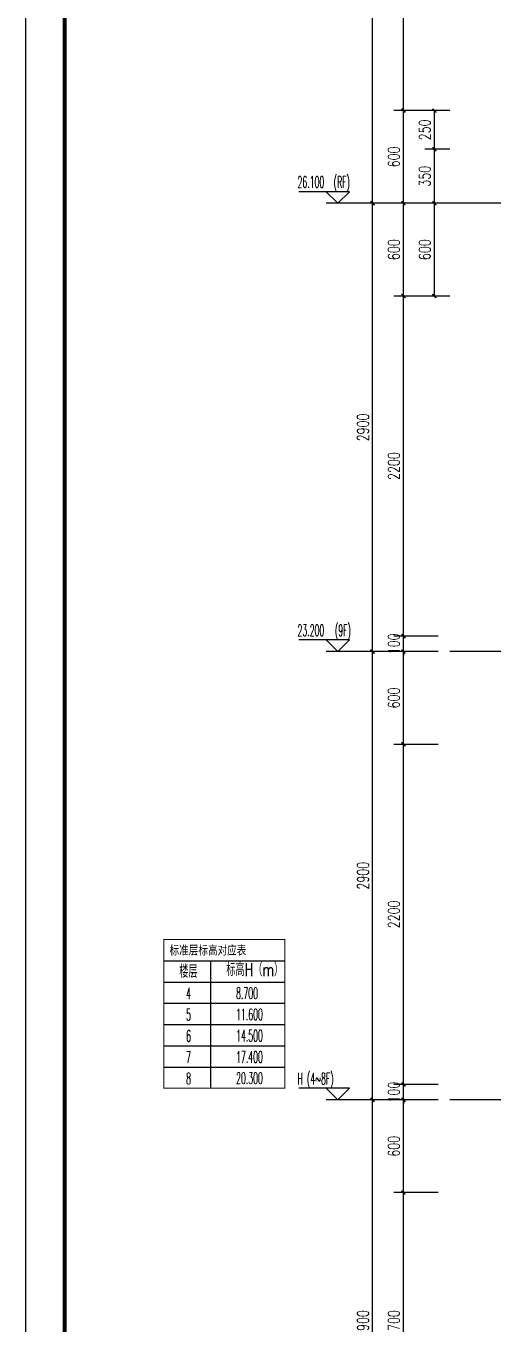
# Model space of a CAD drawing. Extents: x 393367 to 3005760, y 4998 to 826018.
# Drawn here: x 2850755 to 2853777, y 450893 to 459290 of the extents above; entities that cross this region are included whole.
import ezdxf

# ---------------------------------------------------------------- set-up
doc = ezdxf.new("R2010")
doc.units = 0
doc.header["$LTSCALE"] = 1000
doc.linetypes.add('DOTE', pattern=[2.42, 2, -0.2, 0.02, -0.2])
doc.layers.get('0').update_dxf_attribs({"linetype": 'CONTINUOUS'})
doc.layers.get('Defpoints').update_dxf_attribs({"linetype": 'CONTINUOUS'})
for name, color, linetype in [('C-Sheet-图框', 101, 'CONTINUOUS'), ('DIM_ELEV', 3, 'CONTINUOUS'), ('DOTE', 8, 'DOTE'), ('PUB_DIM', 3, 'CONTINUOUS'), ('PUB_TEXT', 7, 'CONTINUOUS'), ('图框', 7, 'CONTINUOUS')]:
    doc.layers.add(name, color=color, linetype=linetype)
doc.layers.add('yichutu', color=7, linetype='CONTINUOUS', true_color=0xffffff, plot=False)
doc.styles.add('_TCH_DIM', font='simplex.shx', dxfattribs={"width": 0.65, "bigfont": 'gbcbig.shx'})
doc.styles.add('_TCH_DIM_T3', font='SIMPLEX', dxfattribs={"width": 0.705882, "bigfont": 'GBCBIG'})
doc.styles.add('宋体', font='', dxfattribs={"height": 50})
doc.styles.get('宋体').set_extended_font_data('SimSun')
doc.dimstyles.new('_TCH_ARCH&&25', dxfattribs={"dimtxt": 74.375, "dimasz": 25, "dimexe": 62.5, "dimexo": 75, "dimgap": 25, "dimtad": 1, "dimdec": 0, "dimzin": 0, "dimdsep": 46, "dimtxsty": '_TCH_DIM_T3', "dimblk": 'ARCHTICK', "dimcen": 0.09, "dimclrt": 7, "dimazin": 2, "dimtfac": 1, "dimtdec": 0, "dimtix": 1, "dimtmove": 2, "dimatfit": 3, "dimfxl": 1, "dimtolj": 1, "dimtzin": 0, "dimarcsym": 0})

# ---------------------------------------------------------------- blocks, each defined once
blk = doc.blocks.new('GFDDDDRG')
at = {"layer": '图框'}
blk.add_lwpolyline([(923310, -107437), (923310, -159999), (893610, -159999), (893610, -107437)], close=True, dxfattribs=at)
blk.add_lwpolyline([(923310, -107437), (923310, -159999), (893610, -159999), (893610, -107437)], close=True, dxfattribs=at)
at = {"layer": '图框', "const_width": 50}
blk.add_lwpolyline([(894110, -159499), (922810, -159499), (922810, -108687), (894110, -108687)], close=True, dxfattribs=at)
blk = doc.blocks.new('A$C5C8026AD')
at = {"layer": 'C-Sheet-图框', "color": 0}
for p, q in [((-1349.8, 900), (-567.1, 900)), ((-1349.8, 900), (-567.1, 900)), ((-1049.5, 900), (-1049.5, 75)), ((-1349.8, 762.5), (-567.1, 762.5)), ((-1349.8, 625), (-567.1, 625)), ((-1349.8, 487.5), (-567.1, 487.5)), ((-1349.8, 350), (-567.1, 350)), ((-1349.8, 212.5), (-567.1, 212.5))]:
    blk.add_line(p, q, dxfattribs=at)
at = {"layer": 'C-Sheet-图框', "color": 0, "const_width": 6}
blk.add_lwpolyline([(-1349.8, 75), (-567.1, 75), (-567.1, 1037.5), (-1349.8, 1037.5)], close=True, dxfattribs=at)
at = {"layer": 'DIM_ELEV'}
for p, q in [((-150, 5875), (-478, 5875)), ((-225, 5800), (-300, 5875)), ((200, 5800), (-300, 5800)), ((-225, 5800), (-150, 5875)), ((-150, 2975), (-478, 2975)), ((-225, 2900), (-300, 2975)), ((-225, 2900), (-150, 2975)), ((200, 2900), (-300, 2900)), ((-150, 75), (-478, 75)), ((-225, 0), (-300, 75)), ((200, 0), (-300, 0)), ((-225, 0), (-150, 75))]:
    blk.add_line(p, q, dxfattribs=at)
at = {"layer": 'PUB_TEXT', "style": '_TCH_DIM'}
for s, height, width, p in [('26.100', 74.38, 0.494118, (-485.5, 5900)), ('(RF)', 74.38, 0.494118, (-251.8, 5900)), ('23.200', 74.38, 0.494118, (-485.5, 3000)), ('(9F)', 74.38, 0.494118, (-243.7, 3000)), ('楼层', 84.4, 0.7, (-1250.7, 789.5)), ('标高H（m）', 84.4, 0.7, (-946.2, 800.6)), ('4', 74.4, 0.494118, (-1206.4, 651.3)), ('8.700', 74.38, 0.494118, (-883, 653.2)), ('5', 74.4, 0.494118, (-1206.4, 513.8)), ('11.600', 74.38, 0.494118, (-883, 515.7)), ('6', 74.4, 0.494118, (-1206.4, 376.3)), ('14.500', 74.38, 0.494118, (-883, 378.2)), ('7', 74.4, 0.494118, (-1206.4, 238.8)), ('17.400', 74.38, 0.494118, (-883, 240.7)), ('8', 74.4, 0.494118, (-1206.4, 101.3)), ('20.300', 74.38, 0.494118, (-883, 103.2)), ('H', 74.4, 0.494118, (-485.5, 100)), ('(4~8F)', 74.38, 0.494118, (-424.8, 100))]:
    blk.add_text(s, height=height, dxfattribs=dict(at, width=width)).set_placement(p)
at = {"layer": 'PUB_TEXT', "color": 2, "style": '宋体', "width": 0.8}
blk.add_text('标准层标高对应表', height=56.96, dxfattribs=at).set_placement((-1313.8, 939.9))
blk = doc.blocks.new('_ArchTick')
at = {"color": 0, "linetype": 'ByBlock', "const_width": 0.4}
blk.add_lwpolyline([(-0.5, -0.5), (0.5, 0.5)], dxfattribs=at)
blk = doc.blocks.new('*D1293')
at = {"layer": 'Defpoints', "color": 0, "transparency": 16777216}
for p in [(2853397.4, 458742.7), (2853572, 458742.7), (2853572, 458492.7)]:
    blk.add_point(p, dxfattribs=at)
at = {"layer": 'PUB_DIM', "color": 0, "lineweight": -2, "transparency": 16777216}
for p, q in [((2853497, 458742.7), (2853334.9, 458742.7)), ((2853397.4, 458492.7), (2853397.4, 458742.7)), ((2853497, 458492.7), (2853334.9, 458492.7))]:
    blk.add_line(p, q, dxfattribs=at)
at = {"layer": 'PUB_DIM', "color": 0, "lineweight": -2, "transparency": 16777216, "xscale": 25, "yscale": 25, "zscale": 25}
for p, rotation in [((2853397.4, 458742.7), 90), ((2853397.4, 458492.7), 270)]:
    blk.add_blockref('_ArchTick', p, dxfattribs=dict(at, rotation=rotation))
at = {"layer": 'PUB_DIM', "color": 7, "transparency": 16777216, "insert": (2853335.2, 458617.7), "char_height": 74.38, "attachment_point": 5, "rotation": 90, "style": '_TCH_DIM_T3'}
blk.add_mtext('\\A1;250', dxfattribs=at)
blk = doc.blocks.new('*D1294')
at = {"layer": 'Defpoints', "color": 0, "transparency": 16777216}
for p in [(2853397.4, 458492.7), (2853572, 458492.7), (2853572, 458142.7)]:
    blk.add_point(p, dxfattribs=at)
at = {"layer": 'PUB_DIM', "color": 0, "lineweight": -2, "transparency": 16777216}
for p, q in [((2853497, 458492.7), (2853334.9, 458492.7)), ((2853397.4, 458142.7), (2853397.4, 458492.7)), ((2853497, 458142.7), (2853334.9, 458142.7))]:
    blk.add_line(p, q, dxfattribs=at)
at = {"layer": 'PUB_DIM', "color": 0, "lineweight": -2, "transparency": 16777216, "xscale": 25, "yscale": 25, "zscale": 25}
for p, rotation in [((2853397.4, 458492.7), 90), ((2853397.4, 458142.7), 270)]:
    blk.add_blockref('_ArchTick', p, dxfattribs=dict(at, rotation=rotation))
at = {"layer": 'PUB_DIM', "color": 7, "transparency": 16777216, "insert": (2853335.2, 458317.7), "char_height": 74.38, "attachment_point": 5, "rotation": 90, "style": '_TCH_DIM_T3'}
blk.add_mtext('\\A1;350', dxfattribs=at)
blk = doc.blocks.new('*D1295')
at = {"layer": 'Defpoints', "color": 0, "transparency": 16777216}
for p in [(2853397.4, 458142.7), (2853572, 458142.7), (2853572, 457542.7)]:
    blk.add_point(p, dxfattribs=at)
at = {"layer": 'PUB_DIM', "color": 0, "lineweight": -2, "transparency": 16777216}
for p, q in [((2853497, 458142.7), (2853334.9, 458142.7)), ((2853397.4, 457542.7), (2853397.4, 458142.7)), ((2853497, 457542.7), (2853334.9, 457542.7))]:
    blk.add_line(p, q, dxfattribs=at)
at = {"layer": 'PUB_DIM', "color": 0, "lineweight": -2, "transparency": 16777216, "xscale": 25, "yscale": 25, "zscale": 25}
for p, rotation in [((2853397.4, 458142.7), 90), ((2853397.4, 457542.7), 270)]:
    blk.add_blockref('_ArchTick', p, dxfattribs=dict(at, rotation=rotation))
at = {"layer": 'PUB_DIM', "color": 7, "transparency": 16777216, "insert": (2853335.2, 457842.7), "char_height": 74.38, "attachment_point": 5, "rotation": 90, "style": '_TCH_DIM_T3'}
blk.add_mtext('\\A1;600', dxfattribs=at)
blk = doc.blocks.new('*D1304')
at = {"layer": 'Defpoints', "color": 0, "transparency": 16777216}
for p in [(2853197.4, 451742.7), (2853497.4, 451742.7), (2853497.4, 450042.7)]:
    blk.add_point(p, dxfattribs=at)
at = {"layer": 'PUB_DIM', "color": 0, "lineweight": -2, "transparency": 16777216}
for p, q in [((2853422.4, 451742.7), (2853134.9, 451742.7)), ((2853197.4, 450042.7), (2853197.4, 451742.7)), ((2853422.4, 450042.7), (2853134.9, 450042.7))]:
    blk.add_line(p, q, dxfattribs=at)
at = {"layer": 'PUB_DIM', "color": 0, "lineweight": -2, "transparency": 16777216, "xscale": 25, "yscale": 25, "zscale": 25}
for p, rotation in [((2853197.4, 451742.7), 90), ((2853197.4, 450042.7), 270)]:
    blk.add_blockref('_ArchTick', p, dxfattribs=dict(at, rotation=rotation))
at = {"layer": 'PUB_DIM', "color": 7, "transparency": 16777216, "insert": (2853135.2, 450892.7), "char_height": 74.38, "attachment_point": 5, "rotation": 90, "style": '_TCH_DIM_T3'}
blk.add_mtext('\\A1;1700', dxfattribs=at)
blk = doc.blocks.new('*D1305')
at = {"layer": 'Defpoints', "color": 0, "transparency": 16777216}
for p in [(2853197.4, 452342.7), (2853497.4, 452342.7), (2853497.4, 451742.7)]:
    blk.add_point(p, dxfattribs=at)
at = {"layer": 'PUB_DIM', "color": 0, "lineweight": -2, "transparency": 16777216}
for p, q in [((2853422.4, 452342.7), (2853134.9, 452342.7)), ((2853197.4, 451742.7), (2853197.4, 452342.7)), ((2853422.4, 451742.7), (2853134.9, 451742.7))]:
    blk.add_line(p, q, dxfattribs=at)
at = {"layer": 'PUB_DIM', "color": 0, "lineweight": -2, "transparency": 16777216, "xscale": 25, "yscale": 25, "zscale": 25}
for p, rotation in [((2853197.4, 452342.7), 90), ((2853197.4, 451742.7), 270)]:
    blk.add_blockref('_ArchTick', p, dxfattribs=dict(at, rotation=rotation))
at = {"layer": 'PUB_DIM', "color": 7, "transparency": 16777216, "insert": (2853135.2, 452042.7), "char_height": 74.38, "attachment_point": 5, "rotation": 90, "style": '_TCH_DIM_T3'}
blk.add_mtext('\\A1;600', dxfattribs=at)
blk = doc.blocks.new('*D1306')
at = {"layer": 'Defpoints', "color": 0, "transparency": 16777216}
for p in [(2853197.4, 452442.7), (2853497.4, 452442.7), (2853497.4, 452342.7)]:
    blk.add_point(p, dxfattribs=at)
at = {"layer": 'PUB_DIM', "color": 0, "lineweight": -2, "transparency": 16777216}
for p, q in [((2853422.4, 452442.7), (2853134.9, 452442.7)), ((2853197.4, 452442.7), (2853197.4, 452467.7)), ((2853197.4, 452342.7), (2853197.4, 452442.7)), ((2853422.4, 452342.7), (2853134.9, 452342.7)), ((2853197.4, 452342.7), (2853197.4, 452317.7))]:
    blk.add_line(p, q, dxfattribs=at)
at = {"layer": 'PUB_DIM', "color": 0, "lineweight": -2, "transparency": 16777216, "xscale": 25, "yscale": 25, "zscale": 25}
for p, rotation in [((2853197.4, 452442.7), 270), ((2853197.4, 452342.7), 90)]:
    blk.add_blockref('_ArchTick', p, dxfattribs=dict(at, rotation=rotation))
at = {"layer": 'PUB_DIM', "color": 7, "transparency": 16777216, "insert": (2853135.2, 452392.7), "char_height": 74.38, "attachment_point": 5, "rotation": 90, "style": '_TCH_DIM_T3'}
blk.add_mtext('\\A1;100', dxfattribs=at)
blk = doc.blocks.new('*D1307')
at = {"layer": 'Defpoints', "color": 0, "transparency": 16777216}
for p in [(2853197.4, 454642.7), (2853497.4, 454642.7), (2853497.4, 452442.7)]:
    blk.add_point(p, dxfattribs=at)
at = {"layer": 'PUB_DIM', "color": 0, "lineweight": -2, "transparency": 16777216}
for p, q in [((2853422.4, 454642.7), (2853134.9, 454642.7)), ((2853197.4, 452442.7), (2853197.4, 454642.7)), ((2853422.4, 452442.7), (2853134.9, 452442.7))]:
    blk.add_line(p, q, dxfattribs=at)
at = {"layer": 'PUB_DIM', "color": 0, "lineweight": -2, "transparency": 16777216, "xscale": 25, "yscale": 25, "zscale": 25}
for p, rotation in [((2853197.4, 454642.7), 90), ((2853197.4, 452442.7), 270)]:
    blk.add_blockref('_ArchTick', p, dxfattribs=dict(at, rotation=rotation))
at = {"layer": 'PUB_DIM', "color": 7, "transparency": 16777216, "insert": (2853135.2, 453542.7), "char_height": 74.38, "attachment_point": 5, "rotation": 90, "style": '_TCH_DIM_T3'}
blk.add_mtext('\\A1;2200', dxfattribs=at)
blk = doc.blocks.new('*D1308')
at = {"layer": 'Defpoints', "color": 0, "transparency": 16777216}
for p in [(2853197.4, 455242.7), (2853497.4, 455242.7), (2853497.4, 454642.7)]:
    blk.add_point(p, dxfattribs=at)
at = {"layer": 'PUB_DIM', "color": 0, "lineweight": -2, "transparency": 16777216}
for p, q in [((2853422.4, 455242.7), (2853134.9, 455242.7)), ((2853197.4, 454642.7), (2853197.4, 455242.7)), ((2853422.4, 454642.7), (2853134.9, 454642.7))]:
    blk.add_line(p, q, dxfattribs=at)
at = {"layer": 'PUB_DIM', "color": 0, "lineweight": -2, "transparency": 16777216, "xscale": 25, "yscale": 25, "zscale": 25}
for p, rotation in [((2853197.4, 455242.7), 90), ((2853197.4, 454642.7), 270)]:
    blk.add_blockref('_ArchTick', p, dxfattribs=dict(at, rotation=rotation))
at = {"layer": 'PUB_DIM', "color": 7, "transparency": 16777216, "insert": (2853135.2, 454942.7), "char_height": 74.38, "attachment_point": 5, "rotation": 90, "style": '_TCH_DIM_T3'}
blk.add_mtext('\\A1;600', dxfattribs=at)
blk = doc.blocks.new('*D1309')
at = {"layer": 'Defpoints', "color": 0, "transparency": 16777216}
for p in [(2853197.4, 455342.7), (2853497.4, 455342.7), (2853497.4, 455242.7)]:
    blk.add_point(p, dxfattribs=at)
at = {"layer": 'PUB_DIM', "color": 0, "lineweight": -2, "transparency": 16777216}
for p, q in [((2853422.4, 455342.7), (2853134.9, 455342.7)), ((2853197.4, 455342.7), (2853197.4, 455367.7)), ((2853197.4, 455242.7), (2853197.4, 455342.7)), ((2853422.4, 455242.7), (2853134.9, 455242.7)), ((2853197.4, 455242.7), (2853197.4, 455217.7))]:
    blk.add_line(p, q, dxfattribs=at)
at = {"layer": 'PUB_DIM', "color": 0, "lineweight": -2, "transparency": 16777216, "xscale": 25, "yscale": 25, "zscale": 25}
for p, rotation in [((2853197.4, 455342.7), 270), ((2853197.4, 455242.7), 90)]:
    blk.add_blockref('_ArchTick', p, dxfattribs=dict(at, rotation=rotation))
at = {"layer": 'PUB_DIM', "color": 7, "transparency": 16777216, "insert": (2853135.2, 455292.7), "char_height": 74.38, "attachment_point": 5, "rotation": 90, "style": '_TCH_DIM_T3'}
blk.add_mtext('\\A1;100', dxfattribs=at)
blk = doc.blocks.new('*D1310')
at = {"layer": 'Defpoints', "color": 0, "transparency": 16777216}
for p in [(2853197.4, 457542.7), (2853497.4, 457542.7), (2853497.4, 455342.7)]:
    blk.add_point(p, dxfattribs=at)
at = {"layer": 'PUB_DIM', "color": 0, "lineweight": -2, "transparency": 16777216}
for p, q in [((2853422.4, 457542.7), (2853134.9, 457542.7)), ((2853197.4, 455342.7), (2853197.4, 457542.7)), ((2853422.4, 455342.7), (2853134.9, 455342.7))]:
    blk.add_line(p, q, dxfattribs=at)
at = {"layer": 'PUB_DIM', "color": 0, "lineweight": -2, "transparency": 16777216, "xscale": 25, "yscale": 25, "zscale": 25}
for p, rotation in [((2853197.4, 457542.7), 90), ((2853197.4, 455342.7), 270)]:
    blk.add_blockref('_ArchTick', p, dxfattribs=dict(at, rotation=rotation))
at = {"layer": 'PUB_DIM', "color": 7, "transparency": 16777216, "insert": (2853135.2, 456442.7), "char_height": 74.38, "attachment_point": 5, "rotation": 90, "style": '_TCH_DIM_T3'}
blk.add_mtext('\\A1;2200', dxfattribs=at)
blk = doc.blocks.new('*D1311')
at = {"layer": 'Defpoints', "color": 0, "transparency": 16777216}
for p in [(2853197.4, 458142.7), (2853497.4, 458142.7), (2853497.4, 457542.7)]:
    blk.add_point(p, dxfattribs=at)
at = {"layer": 'PUB_DIM', "color": 0, "lineweight": -2, "transparency": 16777216}
for p, q in [((2853422.4, 458142.7), (2853134.9, 458142.7)), ((2853197.4, 457542.7), (2853197.4, 458142.7)), ((2853422.4, 457542.7), (2853134.9, 457542.7))]:
    blk.add_line(p, q, dxfattribs=at)
at = {"layer": 'PUB_DIM', "color": 0, "lineweight": -2, "transparency": 16777216, "xscale": 25, "yscale": 25, "zscale": 25}
for p, rotation in [((2853197.4, 458142.7), 90), ((2853197.4, 457542.7), 270)]:
    blk.add_blockref('_ArchTick', p, dxfattribs=dict(at, rotation=rotation))
at = {"layer": 'PUB_DIM', "color": 7, "transparency": 16777216, "insert": (2853135.2, 457842.7), "char_height": 74.38, "attachment_point": 5, "rotation": 90, "style": '_TCH_DIM_T3'}
blk.add_mtext('\\A1;600', dxfattribs=at)
blk = doc.blocks.new('*D1312')
at = {"layer": 'Defpoints', "color": 0, "transparency": 16777216}
for p in [(2853197.4, 458742.7), (2853497.4, 458742.7), (2853497.4, 458142.7)]:
    blk.add_point(p, dxfattribs=at)
at = {"layer": 'PUB_DIM', "color": 0, "lineweight": -2, "transparency": 16777216}
for p, q in [((2853422.4, 458742.7), (2853134.9, 458742.7)), ((2853197.4, 458142.7), (2853197.4, 458742.7)), ((2853422.4, 458142.7), (2853134.9, 458142.7))]:
    blk.add_line(p, q, dxfattribs=at)
at = {"layer": 'PUB_DIM', "color": 0, "lineweight": -2, "transparency": 16777216, "xscale": 25, "yscale": 25, "zscale": 25}
for p, rotation in [((2853197.4, 458742.7), 90), ((2853197.4, 458142.7), 270)]:
    blk.add_blockref('_ArchTick', p, dxfattribs=dict(at, rotation=rotation))
at = {"layer": 'PUB_DIM', "color": 7, "transparency": 16777216, "insert": (2853135.2, 458442.7), "char_height": 74.38, "attachment_point": 5, "rotation": 90, "style": '_TCH_DIM_T3'}
blk.add_mtext('\\A1;600', dxfattribs=at)
blk = doc.blocks.new('*D1313')
at = {"layer": 'Defpoints', "color": 0, "transparency": 16777216}
for p in [(2853197.4, 460442.7), (2853497.4, 460442.7), (2853497.4, 458742.7)]:
    blk.add_point(p, dxfattribs=at)
at = {"layer": 'PUB_DIM', "color": 0, "lineweight": -2, "transparency": 16777216}
for p, q in [((2853422.4, 460442.7), (2853134.9, 460442.7)), ((2853197.4, 458742.7), (2853197.4, 460442.7)), ((2853422.4, 458742.7), (2853134.9, 458742.7))]:
    blk.add_line(p, q, dxfattribs=at)
at = {"layer": 'PUB_DIM', "color": 0, "lineweight": -2, "transparency": 16777216, "xscale": 25, "yscale": 25, "zscale": 25}
for p, rotation in [((2853197.4, 460442.7), 90), ((2853197.4, 458742.7), 270)]:
    blk.add_blockref('_ArchTick', p, dxfattribs=dict(at, rotation=rotation))
at = {"layer": 'PUB_DIM', "color": 7, "transparency": 16777216, "insert": (2853135.2, 459592.7), "char_height": 74.38, "attachment_point": 5, "rotation": 90, "style": '_TCH_DIM_T3'}
blk.add_mtext('\\A1;1700', dxfattribs=at)
blk = doc.blocks.new('*D1319')
at = {"layer": 'Defpoints', "color": 0, "transparency": 16777216}
for p in [(2852997.4, 452342.7), (2853497.4, 452342.7), (2853497.4, 449442.7)]:
    blk.add_point(p, dxfattribs=at)
at = {"layer": 'PUB_DIM', "color": 0, "lineweight": -2, "transparency": 16777216}
for p, q in [((2853422.4, 452342.7), (2852934.9, 452342.7)), ((2852997.4, 449442.7), (2852997.4, 452342.7)), ((2853422.4, 449442.7), (2852934.9, 449442.7))]:
    blk.add_line(p, q, dxfattribs=at)
at = {"layer": 'PUB_DIM', "color": 0, "lineweight": -2, "transparency": 16777216, "xscale": 25, "yscale": 25, "zscale": 25}
for p, rotation in [((2852997.4, 452342.7), 90), ((2852997.4, 449442.7), 270)]:
    blk.add_blockref('_ArchTick', p, dxfattribs=dict(at, rotation=rotation))
at = {"layer": 'PUB_DIM', "color": 7, "transparency": 16777216, "insert": (2852935.2, 450892.7), "char_height": 74.38, "attachment_point": 5, "rotation": 90, "style": '_TCH_DIM_T3'}
blk.add_mtext('\\A1;2900', dxfattribs=at)
blk = doc.blocks.new('*D1320')
at = {"layer": 'Defpoints', "color": 0, "transparency": 16777216}
for p in [(2852997.4, 455242.7), (2853497.4, 455242.7), (2853497.4, 452342.7)]:
    blk.add_point(p, dxfattribs=at)
at = {"layer": 'PUB_DIM', "color": 0, "lineweight": -2, "transparency": 16777216}
for p, q in [((2853422.4, 455242.7), (2852934.9, 455242.7)), ((2852997.4, 452342.7), (2852997.4, 455242.7)), ((2853422.4, 452342.7), (2852934.9, 452342.7))]:
    blk.add_line(p, q, dxfattribs=at)
at = {"layer": 'PUB_DIM', "color": 0, "lineweight": -2, "transparency": 16777216, "xscale": 25, "yscale": 25, "zscale": 25}
for p, rotation in [((2852997.4, 455242.7), 90), ((2852997.4, 452342.7), 270)]:
    blk.add_blockref('_ArchTick', p, dxfattribs=dict(at, rotation=rotation))
at = {"layer": 'PUB_DIM', "color": 7, "transparency": 16777216, "insert": (2852935.2, 453792.7), "char_height": 74.38, "attachment_point": 5, "rotation": 90, "style": '_TCH_DIM_T3'}
blk.add_mtext('\\A1;2900', dxfattribs=at)
blk = doc.blocks.new('*D1321')
at = {"layer": 'Defpoints', "color": 0, "transparency": 16777216}
for p in [(2852997.4, 458142.7), (2853497.4, 458142.7), (2853497.4, 455242.7)]:
    blk.add_point(p, dxfattribs=at)
at = {"layer": 'PUB_DIM', "color": 0, "lineweight": -2, "transparency": 16777216}
for p, q in [((2853422.4, 458142.7), (2852934.9, 458142.7)), ((2852997.4, 455242.7), (2852997.4, 458142.7)), ((2853422.4, 455242.7), (2852934.9, 455242.7))]:
    blk.add_line(p, q, dxfattribs=at)
at = {"layer": 'PUB_DIM', "color": 0, "lineweight": -2, "transparency": 16777216, "xscale": 25, "yscale": 25, "zscale": 25}
for p, rotation in [((2852997.4, 458142.7), 90), ((2852997.4, 455242.7), 270)]:
    blk.add_blockref('_ArchTick', p, dxfattribs=dict(at, rotation=rotation))
at = {"layer": 'PUB_DIM', "color": 7, "transparency": 16777216, "insert": (2852935.2, 456692.7), "char_height": 74.38, "attachment_point": 5, "rotation": 90, "style": '_TCH_DIM_T3'}
blk.add_mtext('\\A1;2900', dxfattribs=at)
blk = doc.blocks.new('*D1322')
at = {"layer": 'Defpoints', "color": 0, "transparency": 16777216}
for p in [(2852997.4, 461042.7), (2853497.4, 461042.7), (2853497.4, 458142.7)]:
    blk.add_point(p, dxfattribs=at)
at = {"layer": 'PUB_DIM', "color": 0, "lineweight": -2, "transparency": 16777216}
for p, q in [((2853422.4, 461042.7), (2852934.9, 461042.7)), ((2852997.4, 458142.7), (2852997.4, 461042.7)), ((2853422.4, 458142.7), (2852934.9, 458142.7))]:
    blk.add_line(p, q, dxfattribs=at)
at = {"layer": 'PUB_DIM', "color": 0, "lineweight": -2, "transparency": 16777216, "xscale": 25, "yscale": 25, "zscale": 25}
for p, rotation in [((2852997.4, 461042.7), 90), ((2852997.4, 458142.7), 270)]:
    blk.add_blockref('_ArchTick', p, dxfattribs=dict(at, rotation=rotation))
at = {"layer": 'PUB_DIM', "color": 7, "transparency": 16777216, "insert": (2852935.2, 459592.7), "char_height": 74.38, "attachment_point": 5, "rotation": 90, "style": '_TCH_DIM_T3'}
blk.add_mtext('\\A1;2900', dxfattribs=at)
blk = doc.blocks.new('yct-525-297-26250-14850-50-3002')
at = {"layer": 'yichutu', "color": 7, "true_color": 0xffffff}
blk.add_lwpolyline([(0, 0), (0, 14850), (26250, 14850), (26250, 0)], close=True, dxfattribs=at)

msp = doc.modelspace()

# ---------------------------------------------------------------- linework, layer by layer
at = {"layer": 'DOTE', "linetype": 'DOTE', "ltscale": 0.2}
for p, q in [((2857266.10772, 458142.70355), (2853497.38864, 458142.70355)), ((2857266.10772, 455242.70355), (2853497.38864, 455242.70355)), ((2857266.10772, 452342.70355), (2853497.38864, 452342.70355))]:
    msp.add_line(p, q, dxfattribs=at)

# ---------------------------------------------------------------- block references
at = {"xscale": 0.5, "yscale": 0.5, "zscale": 0.5}
msp.add_blockref('GFDDDDRG', (2403949.86148, 518369.20917), dxfattribs=at)
msp.add_blockref('A$C5C8026AD', (2852997.38864, 452342.70355))
at = {"layer": 'yichutu', "rotation": 270}
msp.add_blockref('yct-525-297-26250-14850-50-3002', (2850754.75106, 464650.72831), dxfattribs=at)

# ---------------------------------------------------------------- dimensions: what is measured, and where the dimension line sits
at = {"layer": 'PUB_DIM'}
for p1, p2, distance, picture, middle in [((2853497.38864, 458142.70355), (2853497.38864, 461042.70355), 500, '*D1322', (2852935.20114, 459592.70355)), ((2853497.38864, 458742.70355), (2853497.38864, 460442.70355), 300, '*D1313', (2853135.20114, 459592.70355)), ((2853497.38864, 458142.70355), (2853497.38864, 458742.70355), 300, '*D1312', (2853135.20114, 458442.70355)), ((2853571.99941, 458492.70355), (2853571.99941, 458742.70355), 174.61077, '*D1293', (2853335.20114, 458617.70355)), ((2853571.99941, 458142.70355), (2853571.99941, 458492.70355), 174.61077, '*D1294', (2853335.20114, 458317.70355)), ((2853497.38864, 455242.70355), (2853497.38864, 458142.70355), 500, '*D1321', (2852935.20114, 456692.70355)), ((2853497.38864, 457542.69542), (2853497.38864, 458142.70355), 300, '*D1311', (2853135.20114, 457842.69949)), ((2853571.99941, 457542.70355), (2853571.99941, 458142.70355), 174.61077, '*D1295', (2853335.20114, 457842.70355)), ((2853497.38864, 455342.70355), (2853497.38864, 457542.69542), 300, '*D1310', (2853135.20114, 456442.69949)), ((2853497.38864, 455242.70355), (2853497.38864, 455342.70355), 300, '*D1309', (2853135.20114, 455292.70355)), ((2853497.38864, 452342.70355), (2853497.38864, 455242.70355), 500, '*D1320', (2852935.20114, 453792.70355)), ((2853497.38864, 454642.70355), (2853497.38864, 455242.70355), 300, '*D1308', (2853135.20114, 454942.70355)), ((2853497.38864, 452442.70355), (2853497.38864, 454642.70355), 300, '*D1307', (2853135.20114, 453542.70355)), ((2853497.38864, 452342.70355), (2853497.38864, 452442.70355), 300, '*D1306', (2853135.20114, 452392.70355)), ((2853497.38864, 449442.70355), (2853497.38864, 452342.70355), 500, '*D1319', (2852935.20114, 450892.70355)), ((2853497.38864, 451742.70355), (2853497.38864, 452342.70355), 300, '*D1305', (2853135.20114, 452042.70355)), ((2853497.38864, 450042.74097), (2853497.38864, 451742.70355), 300, '*D1304', (2853135.20114, 450892.72226))]:
    dim = msp.add_aligned_dim(p1=p1, p2=p2, distance=distance, dimstyle='_TCH_ARCH&&25', dxfattribs=at)
    dim.commit()
    dim.dimension.update_dxf_attribs({"geometry": picture, "text_midpoint": middle})

doc.saveas('drawing.dxf')
